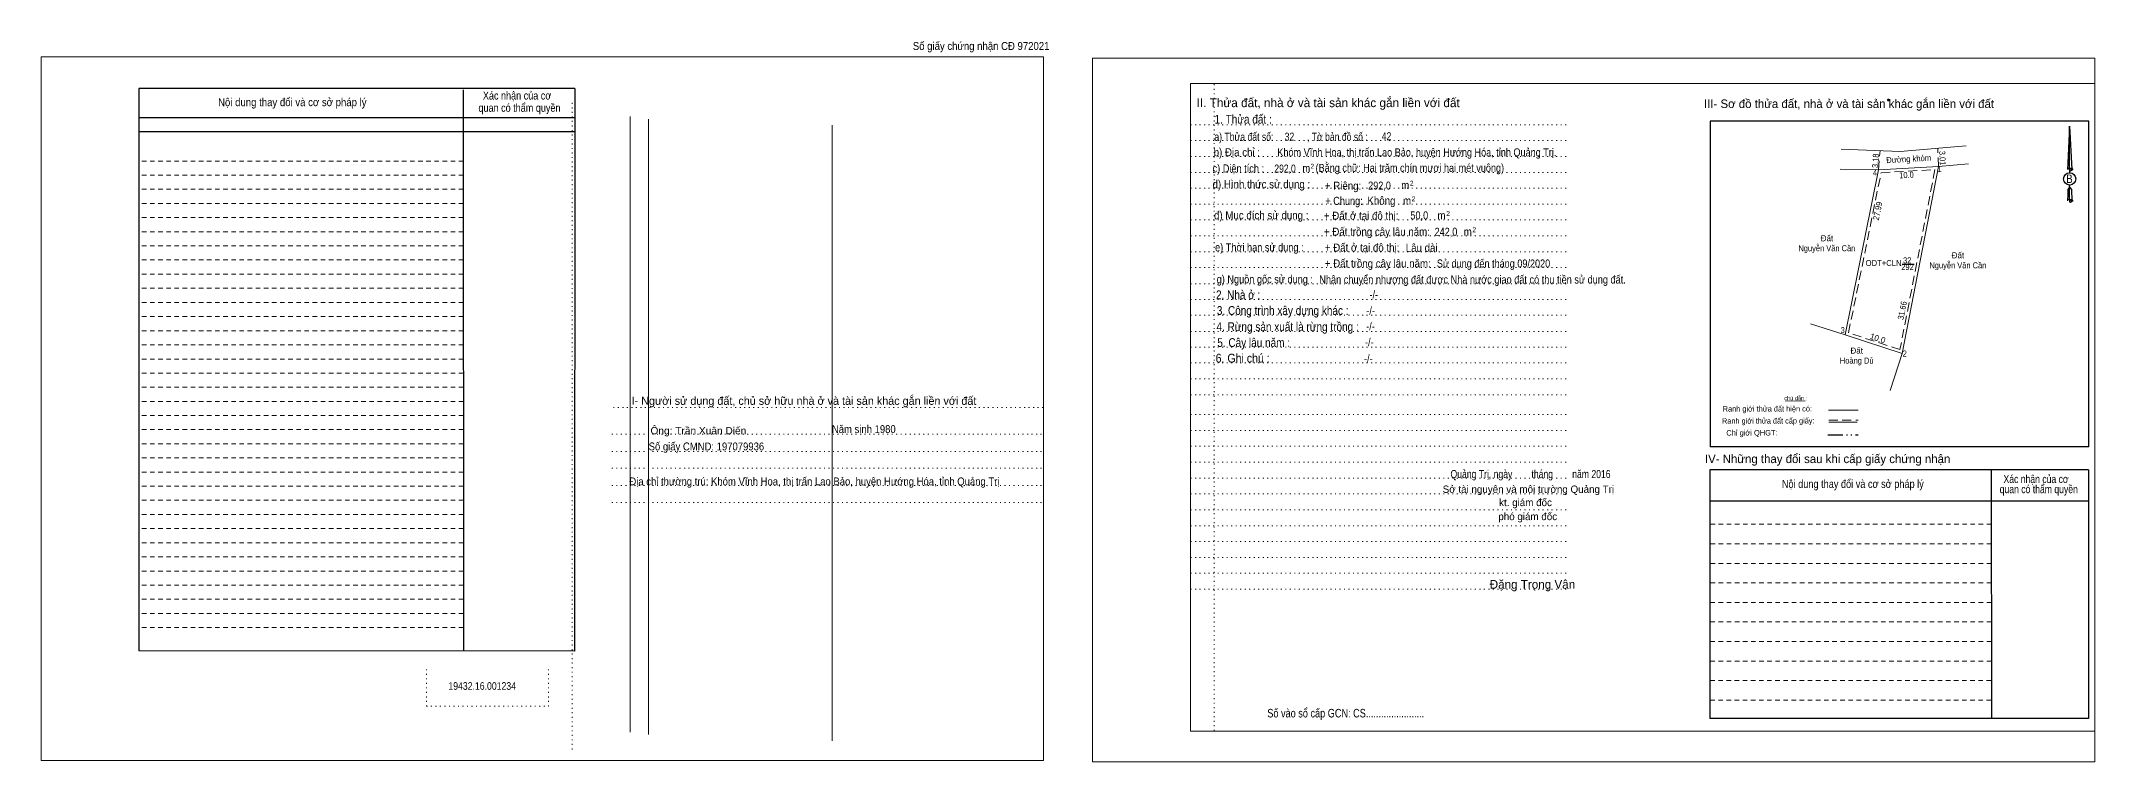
# Model space of a CAD drawing. Header units: metres. Extents: x 537312 to 538355, y 1836877 to 1837252.
# Drawn here: x 537312.2 to 537653.5, y 1837079.1 to 1837198.8 of the extents above; entities that cross this region are included whole.
import ezdxf
from ezdxf.enums import TextEntityAlignment as Align

# ---------------------------------------------------------------- set-up
doc = ezdxf.new("R2010")
doc.units = ezdxf.units.M
doc.header["$LTSCALE"] = 0.5
doc.header["$PDMODE"] = 32
doc.header["$PDSIZE"] = 0.25
for name, pattern in [('DASH_DOUBLE_DOT', [9.2, 5, -1.2, 0.3, -1.2, 0.3, -1.2]), ('DOTTED', [1.5, 0.3, -1.2]), ('MEDIUM_DASHED', [4.5, 3, -1.5]), ('SHORT_DASHED', [2.7, 1.5, -1.2])]:
    doc.linetypes.add(name, pattern=pattern)
for name, color, linetype, lineweight in [('1', 7, 'DOTTED', 13), ('18', 7, 'Continuous', 25), ('28', 7, 'SHORT_DASHED', 13), ('5', 7, 'Continuous', 13), ('55', 7, 'Continuous', 13), ('7', 7, 'Continuous', 13)]:
    doc.layers.add(name, color=color, linetype=linetype, lineweight=lineweight)
doc.layers.add('40', color=7, linetype='Continuous')

msp = doc.modelspace()

# ---------------------------------------------------------------- linework, layer by layer
at = {"layer": '1', "linetype": 'Continuous'}
for p, q in [((537503.22, 1837191.76), (537653.5, 1837191.76)), ((537503.22, 1837191.76), (537503.22, 1837084.17)), ((537653.5, 1837191.76), (537653.5, 1837083.28)), ((537410.08, 1837084.02), (537410.08, 1837186.3)), ((537413.13, 1837083.61), (537413.13, 1837185.88)), ((537443.63, 1837082.6), (537443.63, 1837184.85)), ((537503.22, 1837084.17), (537653.5, 1837084.17))]:
    msp.add_line(p, q, dxfattribs=at)
at = {"layer": '1'}
for p, q in [((537507.13, 1837191.65), (537507.13, 1837084.06)), ((537400.45, 1837188.56), (537400.45, 1837080.97)), ((537503.22, 1837184.92), (537509.3, 1837184.92)), ((537503.22, 1837184.92), (537565.78, 1837184.92)), ((537503.22, 1837182.29), (537565.78, 1837182.29)), ((537503.22, 1837179.65), (537565.78, 1837179.65)), ((537503.22, 1837177.01), (537565.78, 1837177.01)), ((537503.22, 1837174.37), (537565.78, 1837174.37)), ((537503.22, 1837171.73), (537565.78, 1837171.73)), ((537503.22, 1837169.11), (537565.78, 1837169.11)), ((537503.22, 1837166.45), (537565.78, 1837166.45)), ((537503.22, 1837163.83), (537565.78, 1837163.83)), ((537503.22, 1837161.19), (537565.78, 1837161.19)), ((537503.22, 1837158.53), (537565.78, 1837158.53)), ((537503.22, 1837155.91), (537565.78, 1837155.91)), ((537503.22, 1837153.27), (537565.78, 1837153.27)), ((537503.22, 1837150.61), (537565.78, 1837150.61)), ((537503.22, 1837147.99), (537565.78, 1837147.99)), ((537503.22, 1837145.35), (537565.78, 1837145.35)), ((537503.22, 1837142.73), (537565.78, 1837142.73)), ((537503.22, 1837140.07), (537565.78, 1837140.07)), ((537407.3, 1837137.93), (537478.79, 1837137.93)), ((537503.22, 1837136.81), (537565.78, 1837136.81)), ((537407.05, 1837133.52), (537478.53, 1837133.52)), ((537503.22, 1837134.15), (537565.78, 1837134.15)), ((537407.05, 1837130.67), (537478.53, 1837130.67)), ((537503.22, 1837131.52), (537565.78, 1837131.52)), ((537503.22, 1837128.87), (537565.78, 1837128.87)), ((537407.05, 1837127.87), (537478.53, 1837127.87)), ((537407.05, 1837124.99), (537478.53, 1837124.99)), ((537503.22, 1837126.23), (537565.78, 1837126.23)), ((537407.05, 1837122.16), (537478.53, 1837122.16)), ((537503.22, 1837123.6), (537565.78, 1837123.6)), ((537503.22, 1837120.95), (537565.78, 1837120.95)), ((537503.22, 1837118.32), (537565.78, 1837118.32)), ((537503.22, 1837115.67), (537565.78, 1837115.67)), ((537503.22, 1837113.05), (537565.78, 1837113.05)), ((537503.22, 1837110.41), (537565.78, 1837110.41)), ((537503.22, 1837107.75), (537565.78, 1837107.75)), ((537376.23, 1837094.45), (537376.23, 1837088.35)), ((537396.54, 1837094.45), (537396.54, 1837088.35)), ((537376.23, 1837088.35), (537396.54, 1837088.35))]:
    msp.add_line(p, q, dxfattribs=at)
at = {"layer": '1', "linetype": 'Continuous'}
for points in [[(537312.19, 1837079.31), (537478.8, 1837079.31), (537478.8, 1837196.24), (537312.19, 1837196.24)], [(537312.19, 1837196.24), (537478.8, 1837196.24), (537478.8, 1837079.31), (537312.19, 1837079.31)], [(537486.89, 1837079.07), (537653.5, 1837079.07), (537653.5, 1837195.98), (537486.89, 1837195.98)]]:
    msp.add_lwpolyline(points, close=True, dxfattribs=at)
msp.add_lwpolyline([(537509.3, 1837191.76), (537653.5, 1837191.76), (537653.5, 1837084.17), (537509.3, 1837084.17)], dxfattribs=at)
at = {"layer": '18'}
for p, q in [((537649.29, 1837184.7), (537649.67, 1837177.52)), ((537649.29, 1837184.7), (537649.67, 1837177.52)), ((537649.29, 1837184.7), (537649.67, 1837177.52)), ((537648.99, 1837178.63), (537648.93, 1837177.52)), ((537649.29, 1837177.77), (537649.29, 1837177.47)), ((537649.29, 1837177.47), (537649.29, 1837177.27)), ((537649.29, 1837177.27), (537649.29, 1837177)), ((537649.29, 1837177.27), (537649.29, 1837177)), ((537649.29, 1837177.27), (537649.29, 1837177)), ((537649.29, 1837174.57), (537649.29, 1837174.9)), ((537649.29, 1837174.57), (537649.29, 1837174.9)), ((537649.29, 1837174.57), (537649.29, 1837174.9)), ((537649.29, 1837174.57), (537649.59, 1837174.2)), ((537649.29, 1837174.57), (537649.59, 1837174.2)), ((537649.29, 1837174.57), (537649.59, 1837174.2)), ((537649.59, 1837174.2), (537649.67, 1837172.32)), ((537649.59, 1837174.2), (537649.67, 1837172.32)), ((537649.59, 1837174.2), (537649.67, 1837172.32)), ((537649.29, 1837172.56), (537649.29, 1837172.28)), ((537649.29, 1837172.28), (537649.29, 1837172.09))]:
    msp.add_line(p, q, dxfattribs=at)
for points in [[(537649.29, 1837177.77), (537649.29, 1837184.7), (537648.99, 1837178.63)], [(537649.29, 1837172.56), (537649.29, 1837174.57), (537649.02, 1837174.2), (537648.99, 1837173.42), (537648.93, 1837172.32)]]:
    msp.add_lwpolyline(points, dxfattribs=at)
msp.add_ellipse((537649.3029, 1837175.9273), major_axis=(0, 1.0214), ratio=0.983453, dxfattribs=at)
for centre, start_param, end_param in [((537649.3033, 1837177.5013), 1.57079633, 3.07445202), ((537649.3033, 1837177.5013), 0.06714063, 1.57079633), ((537649.3033, 1837177.5013), 4.71238898, 6.28318531), ((537649.3033, 1837172.288), 2.49106941, 3.07427841), ((537649.3033, 1837172.288), 1.57079633, 2.49106941), ((537649.3033, 1837172.288), 0.06714063, 1.57079633), ((537649.3033, 1837172.288), 4.71238898, 6.28318531)]:
    msp.add_ellipse(centre, major_axis=(0.3682, 0), ratio=0.655448, start_param=start_param, end_param=end_param, dxfattribs=at)
for p in [(537649.67, 1837177.52), (537649.67, 1837172.32)]:
    msp.add_point(p, dxfattribs=at)
at = {"layer": '28', "linetype": 'Continuous', "lineweight": 25}
for p, q in [((537400.91, 1837190.98), (537328.46, 1837190.98)), ((537382.36, 1837190.72), (537382.38, 1837097.47)), ((537400.91, 1837190.98), (537400.85, 1837097.45)), ((537400.91, 1837186.1), (537328.57, 1837186.1)), ((537400.91, 1837186.1), (537328.57, 1837186.1)), ((537400.91, 1837183.75), (537328.57, 1837183.75)), ((537589.57, 1837185.55), (537589.57, 1837131.43)), ((537652.51, 1837131.43), (537589.57, 1837131.43)), ((537636.27, 1837127.62), (537636.29, 1837086.3)), ((537652.46, 1837127.62), (537652.43, 1837086.3)), ((537652.43, 1837122.37), (537589.53, 1837122.37)), ((537400.85, 1837097.45), (537328.46, 1837097.54)), ((537652.43, 1837086.3), (537589.53, 1837086.3))]:
    msp.add_line(p, q, dxfattribs=at)
at = {"layer": '28'}
for p, q in [((537382.36, 1837178.91), (537328.46, 1837178.91)), ((537382.36, 1837176.55), (537328.46, 1837176.55)), ((537382.36, 1837174.21), (537328.46, 1837174.21)), ((537382.36, 1837171.84), (537328.46, 1837171.84)), ((537382.36, 1837169.51), (537328.46, 1837169.51)), ((537382.36, 1837167.16), (537328.46, 1837167.16)), ((537382.36, 1837164.83), (537328.46, 1837164.83)), ((537382.36, 1837162.47), (537328.46, 1837162.47)), ((537382.36, 1837160.12), (537328.46, 1837160.12)), ((537382.36, 1837157.77), (537328.46, 1837157.77)), ((537382.36, 1837155.42), (537328.46, 1837155.42)), ((537382.36, 1837153.08), (537328.46, 1837153.08)), ((537382.36, 1837150.71), (537328.46, 1837150.71)), ((537382.36, 1837148.36), (537328.46, 1837148.36)), ((537382.36, 1837146.01), (537328.46, 1837146.01)), ((537382.36, 1837143.67), (537328.46, 1837143.67)), ((537382.36, 1837141.33), (537328.46, 1837141.33)), ((537382.36, 1837138.97), (537328.46, 1837138.97)), ((537382.36, 1837136.62), (537328.46, 1837136.62)), ((537382.36, 1837134.28), (537328.46, 1837134.28)), ((537382.36, 1837131.92), (537328.46, 1837131.92)), ((537382.36, 1837129.59), (537328.46, 1837129.59)), ((537382.36, 1837127.23), (537328.46, 1837127.23)), ((537382.36, 1837124.87), (537328.46, 1837124.87)), ((537382.36, 1837122.54), (537328.46, 1837122.54)), ((537382.36, 1837120.18), (537328.46, 1837120.18)), ((537636.27, 1837118.57), (537589.53, 1837118.57)), ((537382.36, 1837117.83), (537328.46, 1837117.83)), ((537382.36, 1837115.49), (537328.46, 1837115.49)), ((537636.27, 1837115.33), (537589.53, 1837115.33)), ((537382.36, 1837113.15), (537328.46, 1837113.15)), ((537636.27, 1837112.06), (537589.53, 1837112.06)), ((537382.36, 1837110.79), (537328.46, 1837110.79)), ((537382.36, 1837108.44), (537328.46, 1837108.44)), ((537636.27, 1837108.81), (537589.53, 1837108.81)), ((537382.36, 1837106.11), (537328.46, 1837106.11)), ((537636.26, 1837105.56), (537589.53, 1837105.56)), ((537382.36, 1837103.73), (537328.46, 1837103.73)), ((537382.36, 1837101.41), (537328.46, 1837101.41)), ((537636.26, 1837102.33), (537589.53, 1837102.33)), ((537636.26, 1837099.07), (537589.53, 1837099.07)), ((537636.26, 1837095.82), (537589.53, 1837095.82)), ((537636.23, 1837092.57), (537589.53, 1837092.57)), ((537636.23, 1837089.33), (537589.53, 1837089.33))]:
    msp.add_line(p, q, dxfattribs=at)
at = {"layer": '28', "linetype": 'Continuous', "lineweight": 25}
for points in [[(537400.91, 1837190.98), (537328.46, 1837190.98), (537328.46, 1837097.54)], [(537652.51, 1837131.43), (537652.51, 1837185.55), (537589.57, 1837185.55)], [(537652.46, 1837127.62), (537589.53, 1837127.62), (537589.53, 1837086.3)]]:
    msp.add_lwpolyline(points, dxfattribs=at)
at = {"layer": '28'}
msp.add_point((537619.17, 1837189.05), dxfattribs=at)
at = {"layer": '5', "linetype": 'DASH_DOUBLE_DOT', "lineweight": 25}
msp.add_line((537609.11, 1837133.41), (537614.17, 1837133.41), dxfattribs=at)
at = {"layer": '55'}
for p, q in [((537602.07, 1837139.02), (537605.33, 1837139.04)), ((537609.23, 1837137.52), (537614.17, 1837137.52)), ((537609.26, 1837135.52), (537614.01, 1837135.52)), ((537609.26, 1837135.52), (537614.01, 1837135.52))]:
    msp.add_line(p, q, dxfattribs=at)
at = {"layer": '55', "linetype": 'MEDIUM_DASHED'}
msp.add_line((537609.26, 1837135.87), (537614.14, 1837135.87), dxfattribs=at)
at = {"layer": '7', "linetype": 'MEDIUM_DASHED'}
for p, q in [((537617.56, 1837177.45), (537617.79, 1837180.62)), ((537627.53, 1837178.02), (537627.37, 1837181.03))]:
    msp.add_line(p, q, dxfattribs=at)
at = {"layer": '7'}
for p, q in [((537627.53, 1837178.02), (537621.48, 1837146.94)), ((537627.53, 1837178.02), (537621.48, 1837146.94)), ((537627.53, 1837178.02), (537632.47, 1837178.45)), ((537611.97, 1837150.02), (537621.48, 1837146.94))]:
    msp.add_line(p, q, dxfattribs=at)
at = {"layer": '7', "lineweight": 25}
msp.add_line((537621.44, 1837161.77), (537623.44, 1837161.77), dxfattribs=at)
at = {"layer": '7'}
for points in [[(537632.13, 1837181.45), (537621.15, 1837180.49), (537611.31, 1837180.87)], [(537617.56, 1837177.45), (537611.97, 1837150.02), (537606.21, 1837151.88)], [(537627.53, 1837178.02), (537617.56, 1837177.45), (537611.17, 1837177.57)], [(537627.53, 1837178.02), (537617.56, 1837177.45), (537611.97, 1837150.02)], [(537611.97, 1837150.02), (537621.48, 1837146.94), (537619.46, 1837140.78)]]:
    msp.add_lwpolyline(points, dxfattribs=at)
at = {"layer": '7', "linetype": 'MEDIUM_DASHED'}
msp.add_lwpolyline([(537626.92, 1837177.48), (537621.1, 1837147.59), (537612.55, 1837150.36), (537617.97, 1837176.97)], close=True, dxfattribs=at)
msp.add_lwpolyline([(537626.92, 1837177.48), (537621.1, 1837147.59), (537612.55, 1837150.36), (537617.97, 1837176.97)], close=True, dxfattribs=at)

# ---------------------------------------------------------------- texts
at = {"layer": '18'}
for s, height, p in [('II. Thửa đất, nhà ở và tài sản khác gắn liền với đất', 1.461, (537526.08, 1837187.86)), ('Sở tài nguyên và môi trường Quảng Trị', 1.218, (537559.355, 1837123.77)), ('kt. giám đốc', 1.218, (537558.875, 1837121.57)), ('phó giám đốc', 1.218, (537559.245, 1837119.24)), ('Đặng Trọng Vân', 1.447, (537560.03, 1837107.85))]:
    msp.add_text(s, height=height, dxfattribs=at).set_placement(p, align=Align.CENTER)
for s, height, width, p in [('1. Thửa đất :', 1.461, 0.85, (537511.95, 1837185.12)), ('a) Thửa đất số:              , Tờ bản đồ số : ', 1.34, 0.8, (537520.115, 1837182.27)), ('32', 1.33, 0.8, (537519.65, 1837182.29)), ('42', 1.33, 0.8, (537535.78, 1837182.36)), ('b) Địa chỉ : ', 1.34, 0.9, (537511.125, 1837179.7)), (' Khóm Vĩnh Hoa, thị trấn Lao Bảo, huyện Hướng Hóa, tỉnh Quảng Trị.', 1.33, 0.85, (537540.615, 1837179.69)), ('c) Diện tích :                                                   ', 1.34, 0.85, (537521.935, 1837177.01)), ('292,0', 1.33, 0.8, (537518.915, 1837176.99)), (' m', 1.34, 0.85, (537522.235, 1837177.06)), ('2', 0.8116, 0.75, (537523.44, 1837177.63)), ('(Bằng chữ: Hai trăm chín mươi hai mét vuông)', 1.33, 0.85, (537539.65, 1837177.11)), ('B', 1.403, 0.85, (537649.265, 1837175.26)), ('d) Hình thức sử dụng :', 1.339, 0.9, (537514.98, 1837174.39)), ('+ Riêng: ', 1.339, 0.9, (537528.78, 1837174.13)), ('       + Chung:', 1.339, 0.85, (537527.235, 1837171.62)), ('Không', 1.339, 0.9, (537534.93, 1837171.66)), ('292,0', 1.33, 0.85, (537534.615, 1837174.16)), (' m', 1.339, 0.9, (537538.66, 1837174.24)), ('2', 0.8116, 0.8, (537539.965, 1837174.82)), ('2', 0.8116, 0.8, (537540.245, 1837172.23)), ('đ) Mục đích sử dụng :', 1.339, 0.9, (537514.955, 1837169.23)), ('+ Đất ở tại đô thị:', 1.339, 0.9, (537531.56, 1837169.16)), (' m', 1.339, 0.9, (537538.96, 1837171.65)), ('50,0', 1.34, 0.85, (537541.22, 1837169.21)), (' m', 1.339, 0.9, (537544.69, 1837169.2)), ('2', 0.8116, 0.8, (537546.015, 1837169.79)), ('+ Đất trồng cây lâu năm:', 1.339, 0.9, (537534.185, 1837166.5)), ('242,0', 1.33, 0.85, (537545.655, 1837166.49)), (' m', 1.339, 0.9, (537549.06, 1837166.5)), ('2', 0.8116, 0.8, (537550.365, 1837167.08)), ('e) Thời hạn sử dụng :', 1.339, 0.85, (537514.64, 1837163.9)), ('+ Đất trồng cây lâu năm:', 1.339, 0.9, (537534.325, 1837161.22)), ('+ Đất ở tại đô thị:', 1.339, 0.9, (537531.72, 1837163.86)), ('Lâu dài', 1.339, 0.9, (537541.62, 1837163.83)), (' Sử dụng đến tháng 09/2020', 1.33, 0.85, (537553.35, 1837161.22)), ('g) Nguồn gốc sử dụng :', 1.339, 0.85, (537515.555, 1837158.6)), ('Nhận chuyển nhượng đất được Nhà nước giao đất có thu tiền sử dụng đất.', 1.34, 0.85, (537550.075, 1837158.55)), ('2. Nhà ở :', 1.461, 0.85, (537511.125, 1837155.95)), ('4. Rừng sản xuất là rừng trồng :', 1.461, 0.85, (537519.335, 1837150.65)), ('3. Công trình xây dựng khác :', 1.461, 0.85, (537518.52, 1837153.34)), ('5. Cây lâu năm :', 1.461, 0.85, (537513.7, 1837148.01)), ('6. Ghi chú :', 1.461, 0.9, (537511.875, 1837145.42)), ('Quảng Trị, ngày        tháng        năm 2016', 1.339, 0.8, (537559.71, 1837126.23)), ('19432.16.001234', 1.27, 0.85, (537385.495, 1837091.05)), ('Số vào sổ cấp GCN: CS.......................', 1.419, 0.8, (537529, 1837086.46))]:
    msp.add_text(s, height=height, dxfattribs=dict(at, width=width)).set_placement(p, align=Align.CENTER)
at = {"layer": '28'}
for s, height, width, p in [('Xác nhận của cơ', 1.324, 0.85, (537391.295, 1837189.12)), ('Xác nhận của cơ', 1.324, 0.85, (537391.295, 1837189.12)), ('Nội dung thay đổi và cơ sở pháp lý', 1.324, 0.9, (537353.94, 1837188.02)), ('Nội dung thay đổi và cơ sở pháp lý', 1.324, 0.9, (537353.94, 1837188.02)), (' quan có thẩm quyền', 1.324, 0.85, (537391.48, 1837187.09)), (' quan có thẩm quyền', 1.324, 0.85, (537391.48, 1837187.09)), ('-/-', 1.34, 0.85, (537533.665, 1837156.05)), ('-/-', 1.34, 0.85, (537533.135, 1837153.36)), ('-/-', 1.34, 0.85, (537532.925, 1837148.16)), ('-/-', 1.34, 0.85, (537533.115, 1837150.77)), ('-/-', 1.34, 0.85, (537532.755, 1837145.44)), ('Số giấy CMND: 197079936', 1.31, 0.9, (537422.755, 1837130.83)), ('Ông: Trần Xuân Diến', 1.2, 1.05, (537421.42, 1837133.51)), ('Năm sinh 1980', 1.31, 0.9, (537448.91, 1837133.71)), ('Địa chỉ thường trú: Khóm Vĩnh Hoa, thị trấn Lao Bảo, huyện Hướng Hóa, tỉnh Quảng Trị', 1.31, 0.9, (537440.705, 1837125.02)), ('Nội dung thay đổi và cơ sở pháp lý', 1.34, 0.85, (537613.27, 1837124.59)), (' quan có thẩm quyền', 1.34, 0.8, (537643.97, 1837123.72)), ('Xác nhận của cơ', 1.34, 0.8, (537643.715, 1837125.4))]:
    msp.add_text(s, height=height, dxfattribs=dict(at, width=width)).set_placement(p, align=Align.CENTER)
for s, height, p in [('III- Sơ đồ thửa đất, nhà ở và tài sản khác gắn liền với đất', 1.421, (537612.635, 1837187.71)), ('I- Người sử dụng đất, chủ sở hữu nhà ở và tài sản khác gắn liền với đất', 1.342, (537438.97, 1837138.4)), ('IV- Những thay đổi sau khi cấp giấy chứng nhận', 1.421, (537609.08, 1837128.72))]:
    msp.add_text(s, height=height, dxfattribs=at).set_placement(p, align=Align.CENTER)
at = {"layer": '40', "width": 0.9}
msp.add_text('Số giấy chứng nhận CĐ 972021', height=1.32, dxfattribs=at).set_placement((537468.41, 1837197.36), align=Align.CENTER)
at = {"layer": '55'}
msp.add_text('chú dẫn :', height=0.674, rotation=359.974, dxfattribs=at).set_placement((537603.7848, 1837139.1691), align=Align.CENTER)
for s, height, width, p in [('Ranh giới thửa đất cấp giấy:', 0.912, 0.8, (537599.2139, 1837135.2847)), ('Ranh giới thửa đất hiện có:', 0.916, 0.8, (537599.0639, 1837137.2842)), ('Chỉ giới QHGT:', 0.912, 0.85, (537596.5089, 1837133.2984))]:
    msp.add_text(s, height=height, rotation=0.135, dxfattribs=dict(at, width=width)).set_placement(p, align=Align.CENTER)
at = {"layer": '7'}
for s, rotation, width, p in [('3.18', 85.85, 0.85, (537617.5326, 1837178.9088)), ('Đường khóm', 3.272, 0.95, (537622.5815, 1837178.7568)), ('3.01', 273.043, 0.85, (537627.6781, 1837179.3665)), ('10.0', 3.272, 0.9, (537622.2115, 1837176.0958)), ('27.99', 78.481, 0.9, (537617.8788, 1837170.5052)), ('31.66', 78.985, 0.9, (537621.9758, 1837153.9795))]:
    msp.add_text(s, height=1, rotation=rotation, dxfattribs=dict(at, width=width)).set_placement(p, align=Align.CENTER)
for s, width, p in [(' 4', 0.85, (537617.3, 1837176.49)), (' 1', 0.75, (537628.02, 1837177.07)), ('ODT+CLN', 0.95, (537621.36, 1837161.47)), (' 3', 0.8, (537611.93, 1837150.32)), (' 2', 0.85, (537622.24, 1837146.42))]:
    msp.add_text(s, height=1, dxfattribs=dict(at, width=width)).set_placement(p, align=Align.RIGHT)
for p in [(537608.965, 1837165.58), (537630.735, 1837162.74), (537613.915, 1837146.91)]:
    msp.add_text('Đất', height=1, dxfattribs=at).set_placement(p, align=Align.CENTER)
for s, width, p in [('Nguyễn Văn Cần', 0.9, (537608.955, 1837163.92)), ('32', 0.85, (537622.31, 1837161.9)), ('292', 0.85, (537622.355, 1837160.79)), ('Nguyễn Văn Cần', 0.9, (537630.725, 1837161.08)), ('Hoàng Dủ', 0.9, (537613.91, 1837145.25))]:
    msp.add_text(s, height=1, dxfattribs=dict(at, width=width)).set_placement(p, align=Align.CENTER)
msp.add_text('10.0', height=1, rotation=342.061, dxfattribs=at).set_placement((537617.256, 1837148.9731), align=Align.CENTER)

doc.saveas('drawing.dxf')
